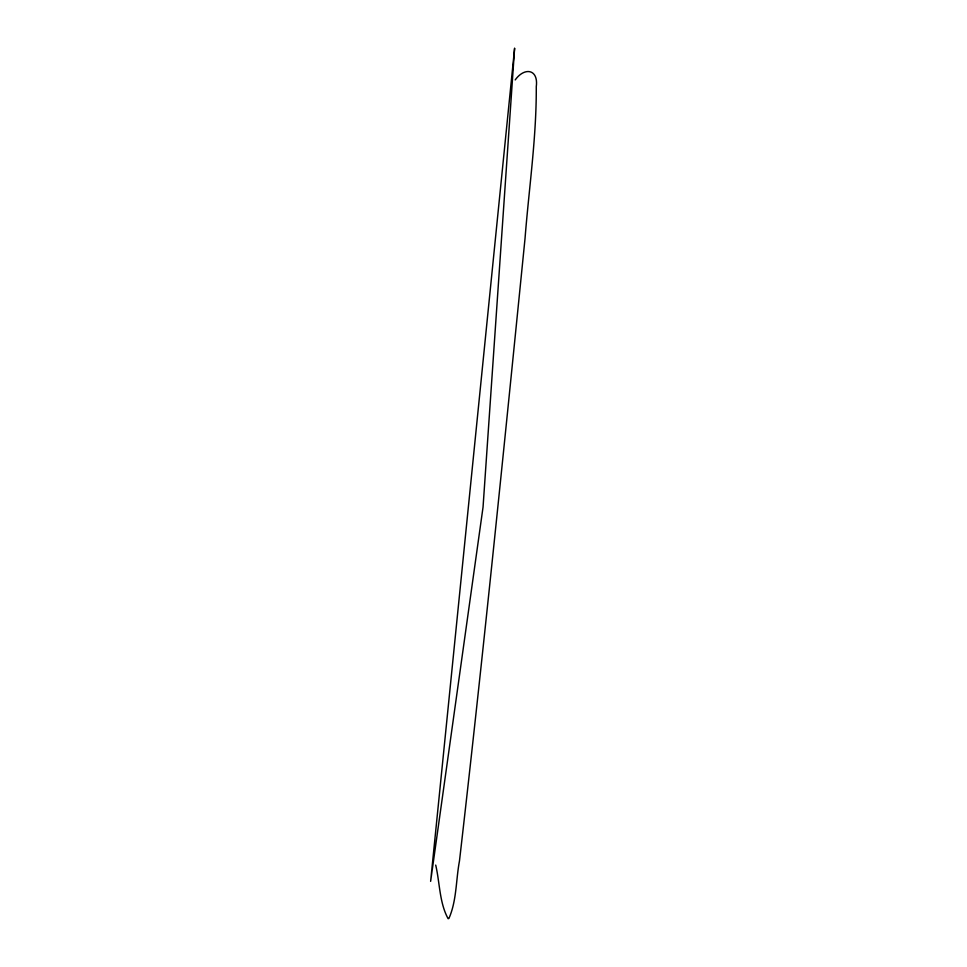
<?xml version="1.0" encoding="UTF-8"?>
<svg xmlns="http://www.w3.org/2000/svg" width="967" height="967" viewBox="0 0 967 967"><rect width="100%" height="100%" fill="white"/><g stroke="black" fill="none" stroke-linecap="round" stroke-linejoin="round"><path stroke-width="1.45" d="M515.193 79.923C524.597 66.783 538.619 69.153 536.274 86.679C536.552 137.459 528.997 187.924 525.033 238.462C504.206 446.053 483.343 653.644 459.482 860.908C455.88 879.885 456.787 900.736 448.869 918.541L448.096 918.65C439.369 902.67 439.84 882.678 435.706 865.09M514.601 48.35L483.041 507.167L430.629 881.348L514.601 48.35"/></g></svg>
